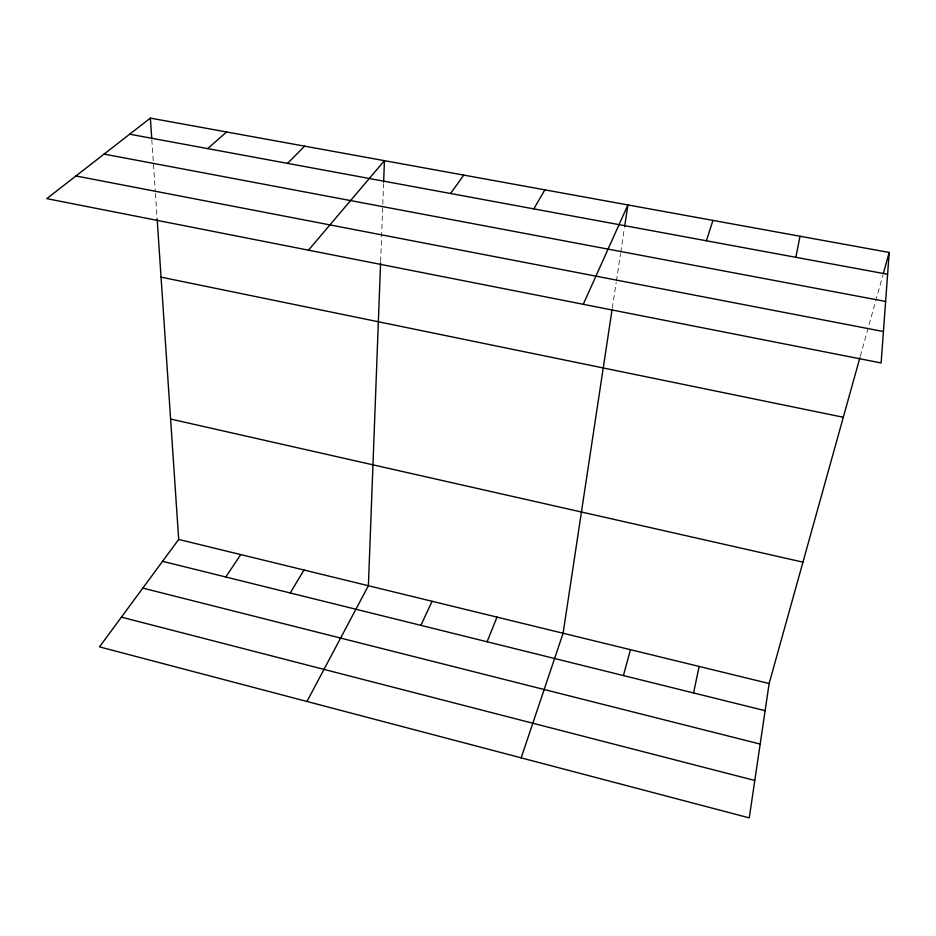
<?xml version="1.0" encoding="UTF-8"?>
<svg xmlns="http://www.w3.org/2000/svg" width="936" height="936" viewBox="0 0 936 936"><rect width="100%" height="100%" fill="white"/><g stroke="black" fill="none" stroke-linecap="round" stroke-linejoin="round"><path stroke-width="0.7" stroke-dasharray="4.68 3.51" d="M380.636 261.495L383.573 183.737M612.296 308.155L616.18 282.461M616.391 281.034L620.521 253.75M620.743 252.322L624.429 227.916M860.301 356.23L882.94 274.938M151.819 139.803L155.329 191.868M155.423 193.319L157.166 219.328"/><path stroke-width="1.4" d="M380.578 262.934L368.398 585.725L306.961 701.473M383.62 182.298L384.439 160.664L308.494 250.181M889.2 252.451L881.115 362.969L46.8 198.631L150.368 118.111L889.2 252.451L883.327 273.534M859.915 357.622L769.146 683.526L749.256 817.888L99.497 646.87L178.694 539.44L157.166 219.328M612.074 309.582L563.098 633.239L521.165 757.856M624.651 226.477L627.904 204.937L583.268 304.305M795.869 257.318L799.999 236.235M693.564 692.956L699.145 666.444M623.411 675.558L630.478 649.689M706.387 240.774L712.928 220.405M487.106 641.768L496.981 617.105M420.884 625.353L432.093 601.275M533.824 208.892L544.869 189.844M290.23 592.968L303.978 570.012M225.787 576.985L240.751 554.58M450.602 193.506L463.729 175.09M287.539 163.367L304.61 146.156M207.687 148.613L226.606 131.976M129.683 134.199L887.609 274.271M104.072 154.101L885.62 301.45M75.956 175.968L883.42 331.531M161.062 277.138L843.301 417.257M170.598 419.035L802.948 562.138M178.694 539.44L769.146 683.526M162.56 561.319L765.121 710.693M142.822 588.1L760.184 744.085M121.411 617.152L754.802 780.472M150.368 118.111L151.726 138.352"/></g></svg>
